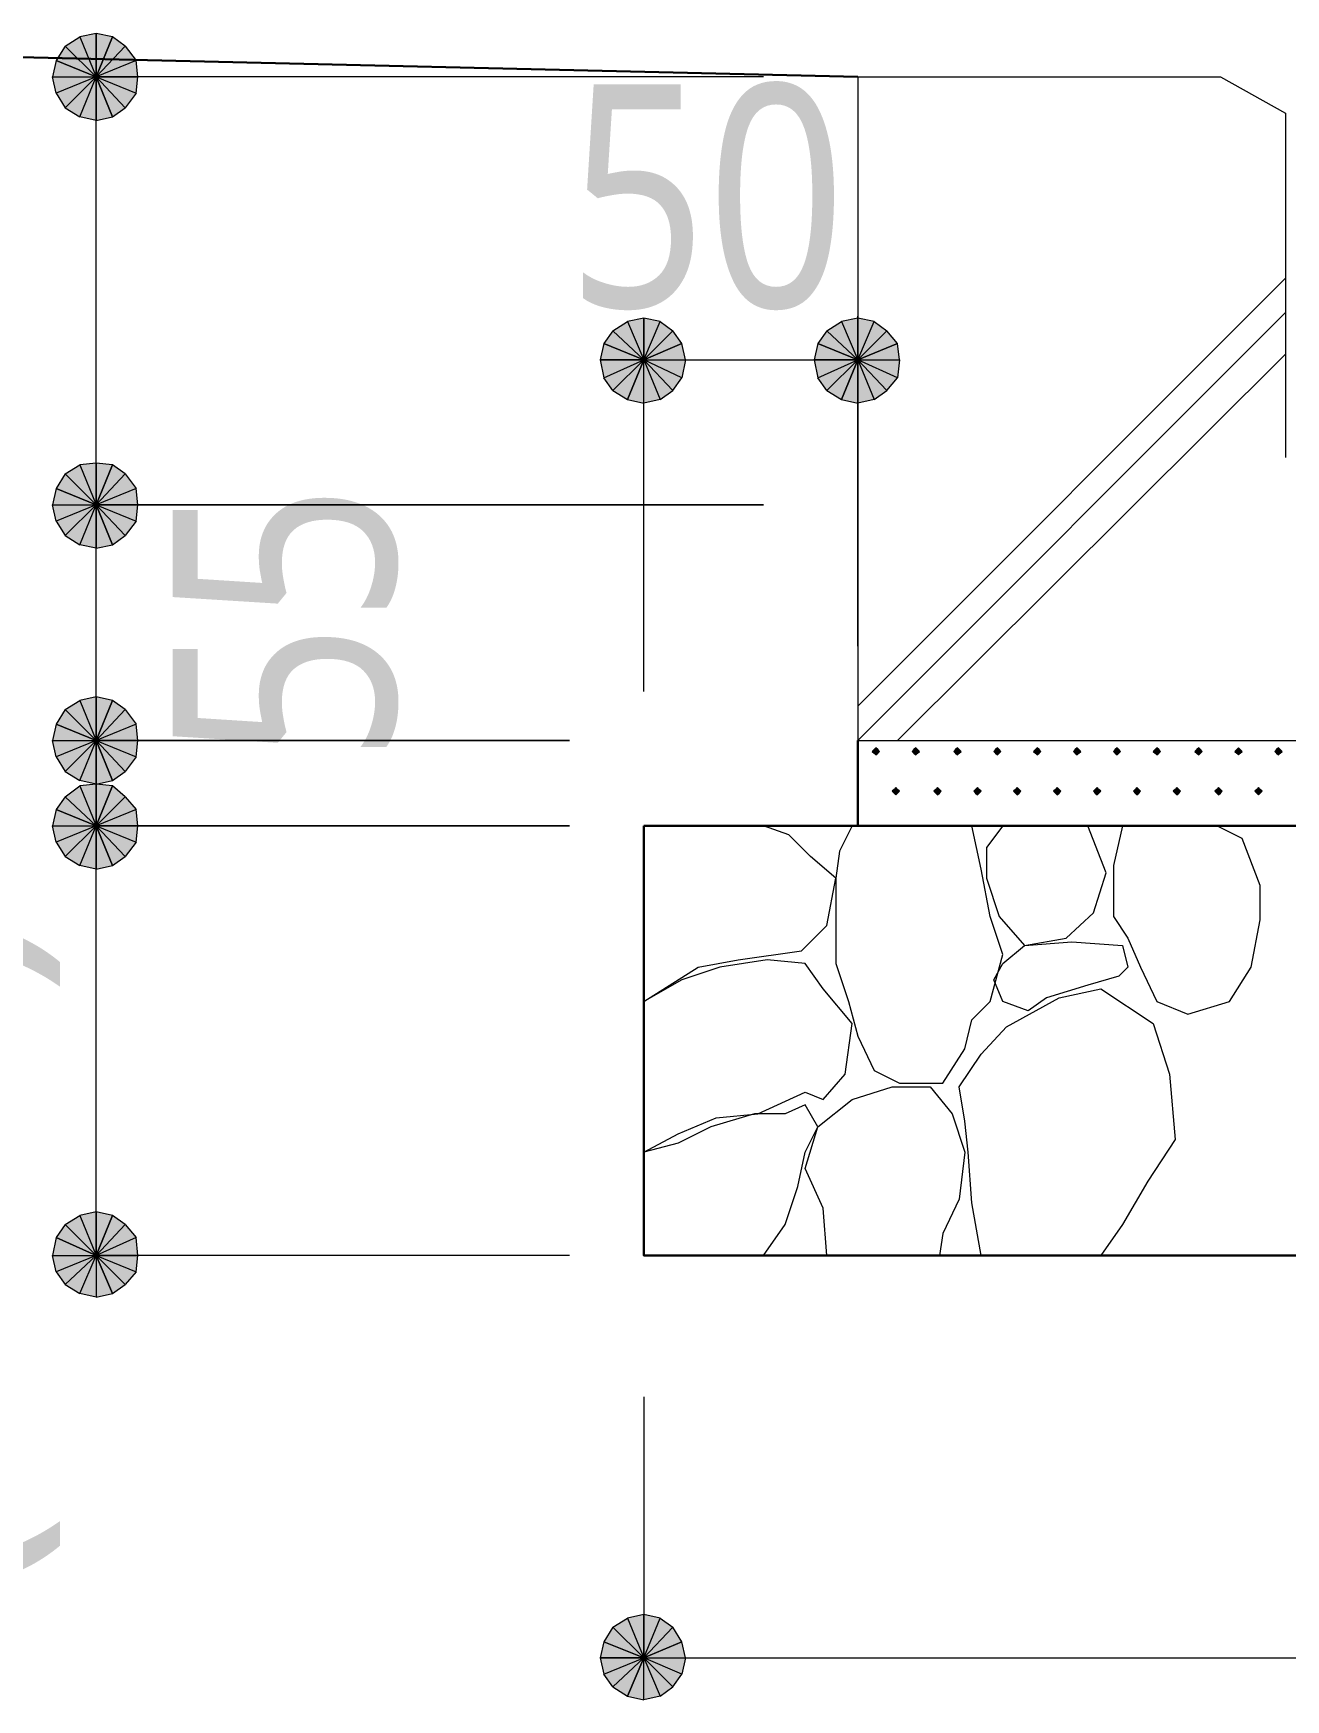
# Model space of a CAD drawing. Header units: millimetres. Extents: x 0 to 420, y 0 to 297.
# Drawn here: x 40.18 to 54.8, y 225.04 to 244.5 of the extents above; entities that cross this region are included whole.
import ezdxf
from ezdxf.enums import TextEntityAlignment as Align

# ---------------------------------------------------------------- set-up
doc = ezdxf.new("R2010")
doc.units = ezdxf.units.MM
doc.styles.add('kst32b', font='NotoSansJP-Variable.ttf')

msp = doc.modelspace()

# ---------------------------------------------------------------- hatches: boundary and pattern name
h = msp.add_hatch(color=7)
h.paths.add_polyline_path([(40.915, 244.496), (40.725, 244.454), (40.915, 243.988), (40.915, 244.496)])
h.paths.add_polyline_path([(40.725, 244.454), (40.915, 243.988), (40.555, 244.348), (40.725, 244.454)])
h.paths.add_polyline_path([(40.915, 243.988), (40.555, 244.348), (40.45, 244.179), (40.915, 243.988)])
for points in [[(41.106, 244.454), (40.915, 244.496), (40.915, 243.988), (41.106, 244.454)], [(46.842, 240.877), (46.8, 240.686), (47.307, 240.686), (46.842, 240.877)], [(49.339, 240.877), (49.297, 240.686), (49.805, 240.686), (49.339, 240.877)], [(41.106, 239.458), (40.915, 239.48), (40.915, 238.993), (41.106, 239.458)], [(41.106, 236.707), (40.915, 236.749), (40.915, 236.241), (41.106, 236.707)], [(50.017, 236.156), (49.996, 236.135), (49.975, 236.114), (49.996, 236.093), (50.017, 236.072), (50.038, 236.093), (50.059, 236.114), (50.038, 236.135), (50.017, 236.156)], [(50.482, 236.156), (50.461, 236.135), (50.44, 236.114), (50.461, 236.093), (50.482, 236.072), (50.504, 236.093), (50.525, 236.114), (50.504, 236.135), (50.482, 236.156)], [(50.969, 236.156), (50.948, 236.135), (50.927, 236.114), (50.948, 236.093), (50.969, 236.072), (50.991, 236.093), (51.012, 236.114), (50.991, 236.135), (50.969, 236.156)], [(51.435, 236.156), (51.414, 236.135), (51.393, 236.114), (51.414, 236.093), (51.435, 236.072), (51.456, 236.093), (51.477, 236.114), (51.456, 236.135), (51.435, 236.156)], [(51.901, 236.156), (51.88, 236.135), (51.858, 236.114), (51.88, 236.093), (51.901, 236.072), (51.922, 236.093), (51.943, 236.114), (51.922, 236.135), (51.901, 236.156)], [(52.366, 236.156), (52.345, 236.135), (52.324, 236.114), (52.345, 236.093), (52.366, 236.072), (52.387, 236.093), (52.409, 236.114), (52.387, 236.135), (52.366, 236.156)], [(52.832, 236.156), (52.811, 236.135), (52.79, 236.114), (52.811, 236.093), (52.832, 236.072), (52.853, 236.093), (52.874, 236.114), (52.853, 236.135), (52.832, 236.156)], [(53.298, 236.156), (53.277, 236.135), (53.255, 236.114), (53.277, 236.093), (53.298, 236.072), (53.319, 236.093), (53.34, 236.114), (53.319, 236.135), (53.298, 236.156)], [(53.785, 236.156), (53.763, 236.135), (53.742, 236.114), (53.763, 236.093), (53.785, 236.072), (53.806, 236.093), (53.827, 236.114), (53.806, 236.135), (53.785, 236.156)], [(54.25, 236.156), (54.229, 236.135), (54.208, 236.114), (54.229, 236.093), (54.25, 236.072), (54.271, 236.093), (54.293, 236.114), (54.271, 236.135), (54.25, 236.156)], [(54.716, 236.156), (54.695, 236.135), (54.673, 236.114), (54.695, 236.093), (54.716, 236.072), (54.737, 236.093), (54.758, 236.114), (54.737, 236.135), (54.716, 236.156)], [(41.106, 235.712), (40.915, 235.733), (40.915, 235.246), (41.106, 235.712)], [(50.25, 235.691), (50.229, 235.67), (50.207, 235.648), (50.229, 235.627), (50.25, 235.606), (50.271, 235.627), (50.292, 235.648), (50.271, 235.67), (50.25, 235.691)], [(50.737, 235.691), (50.715, 235.67), (50.694, 235.648), (50.715, 235.627), (50.737, 235.606), (50.758, 235.627), (50.779, 235.648), (50.758, 235.67), (50.737, 235.691)], [(51.202, 235.691), (51.181, 235.67), (51.16, 235.648), (51.181, 235.627), (51.202, 235.606), (51.223, 235.627), (51.245, 235.648), (51.223, 235.67), (51.202, 235.691)], [(51.668, 235.691), (51.647, 235.67), (51.625, 235.648), (51.647, 235.627), (51.668, 235.606), (51.689, 235.627), (51.71, 235.648), (51.689, 235.67), (51.668, 235.691)], [(52.134, 235.691), (52.112, 235.67), (52.091, 235.648), (52.112, 235.627), (52.134, 235.606), (52.155, 235.627), (52.176, 235.648), (52.155, 235.67), (52.134, 235.691)], [(52.599, 235.691), (52.578, 235.67), (52.557, 235.648), (52.578, 235.627), (52.599, 235.606), (52.62, 235.627), (52.641, 235.648), (52.62, 235.67), (52.599, 235.691)], [(53.065, 235.691), (53.044, 235.67), (53.023, 235.648), (53.044, 235.627), (53.065, 235.606), (53.086, 235.627), (53.107, 235.648), (53.086, 235.67), (53.065, 235.691)], [(53.53, 235.691), (53.509, 235.67), (53.488, 235.648), (53.509, 235.627), (53.53, 235.606), (53.552, 235.627), (53.573, 235.648), (53.552, 235.67), (53.53, 235.691)], [(54.017, 235.691), (53.996, 235.67), (53.975, 235.648), (53.996, 235.627), (54.017, 235.606), (54.039, 235.627), (54.06, 235.648), (54.039, 235.67), (54.017, 235.691)], [(54.483, 235.691), (54.462, 235.67), (54.441, 235.648), (54.462, 235.627), (54.483, 235.606), (54.504, 235.627), (54.525, 235.648), (54.504, 235.67), (54.483, 235.691)], [(41.106, 230.696), (40.915, 230.738), (40.915, 230.23), (41.106, 230.696)], [(46.842, 225.721), (46.8, 225.531), (47.307, 225.531), (46.842, 225.721)]]:
    msp.add_hatch(color=7).paths.add_polyline_path(points)
h = msp.add_hatch(color=7)
h.paths.add_polyline_path([(41.402, 243.988), (41.381, 244.179), (40.915, 243.988), (41.402, 243.988)])
h.paths.add_polyline_path([(41.381, 244.179), (40.915, 243.988), (41.254, 244.348), (41.381, 244.179)])
h.paths.add_polyline_path([(40.915, 243.988), (41.254, 244.348), (41.106, 244.454), (40.915, 243.988)])
h = msp.add_hatch(color=7)
h.paths.add_polyline_path([(40.45, 244.179), (40.407, 243.988), (40.915, 243.988), (40.45, 244.179)])
h.paths.add_polyline_path([(40.407, 243.988), (40.915, 243.988), (40.45, 243.798), (40.407, 243.988)])
h.paths.add_polyline_path([(40.915, 243.988), (40.45, 243.798), (40.555, 243.628), (40.915, 243.988)])
h = msp.add_hatch(color=7)
h.paths.add_polyline_path([(40.555, 243.628), (40.725, 243.522), (40.915, 243.988), (40.555, 243.628)])
h.paths.add_polyline_path([(40.725, 243.522), (40.915, 243.988), (40.915, 243.48), (40.725, 243.522)])
h.paths.add_polyline_path([(40.915, 243.988), (40.915, 243.48), (41.106, 243.522), (40.915, 243.988)])
h = msp.add_hatch(color=7)
h.paths.add_polyline_path([(41.106, 243.522), (41.254, 243.628), (40.915, 243.988), (41.106, 243.522)])
h.paths.add_polyline_path([(41.254, 243.628), (40.915, 243.988), (41.381, 243.798), (41.254, 243.628)])
h.paths.add_polyline_path([(40.915, 243.988), (41.381, 243.798), (41.402, 243.988), (40.915, 243.988)])
h = msp.add_hatch(color=7)
h.paths.add_polyline_path([(47.307, 241.173), (47.117, 241.131), (47.307, 240.686), (47.307, 241.173)])
h.paths.add_polyline_path([(47.117, 241.131), (47.307, 240.686), (46.948, 241.025), (47.117, 241.131)])
h.paths.add_polyline_path([(47.307, 240.686), (46.948, 241.025), (46.842, 240.877), (47.307, 240.686)])
h = msp.add_hatch(color=7)
h.paths.add_polyline_path([(47.752, 240.877), (47.646, 241.025), (47.307, 240.686), (47.752, 240.877)])
h.paths.add_polyline_path([(47.646, 241.025), (47.307, 240.686), (47.498, 241.131), (47.646, 241.025)])
h.paths.add_polyline_path([(47.307, 240.686), (47.498, 241.131), (47.307, 241.173), (47.307, 240.686)])
h = msp.add_hatch(color=7)
h.paths.add_polyline_path([(49.805, 241.173), (49.615, 241.131), (49.805, 240.686), (49.805, 241.173)])
h.paths.add_polyline_path([(49.615, 241.131), (49.805, 240.686), (49.445, 241.025), (49.615, 241.131)])
h.paths.add_polyline_path([(49.805, 240.686), (49.445, 241.025), (49.339, 240.877), (49.805, 240.686)])
h = msp.add_hatch(color=7)
h.paths.add_polyline_path([(50.271, 240.877), (50.144, 241.025), (49.805, 240.686), (50.271, 240.877)])
h.paths.add_polyline_path([(50.144, 241.025), (49.805, 240.686), (49.996, 241.131), (50.144, 241.025)])
h.paths.add_polyline_path([(49.805, 240.686), (49.996, 241.131), (49.805, 241.173), (49.805, 240.686)])
h = msp.add_hatch(color=7)
h.paths.add_polyline_path([(47.646, 240.326), (47.752, 240.474), (47.307, 240.686), (47.646, 240.326)])
h.paths.add_polyline_path([(47.752, 240.474), (47.307, 240.686), (47.794, 240.686), (47.752, 240.474)])
h.paths.add_polyline_path([(47.307, 240.686), (47.794, 240.686), (47.752, 240.877), (47.307, 240.686)])
h = msp.add_hatch(color=7)
h.paths.add_polyline_path([(50.144, 240.326), (50.271, 240.474), (49.805, 240.686), (50.144, 240.326)])
h.paths.add_polyline_path([(50.271, 240.474), (49.805, 240.686), (50.292, 240.686), (50.271, 240.474)])
h.paths.add_polyline_path([(49.805, 240.686), (50.292, 240.686), (50.271, 240.877), (49.805, 240.686)])
h = msp.add_hatch(color=7)
h.paths.add_polyline_path([(46.8, 240.686), (46.842, 240.474), (47.307, 240.686), (46.8, 240.686)])
h.paths.add_polyline_path([(46.842, 240.474), (47.307, 240.686), (46.948, 240.326), (46.842, 240.474)])
h.paths.add_polyline_path([(47.307, 240.686), (46.948, 240.326), (47.117, 240.221), (47.307, 240.686)])
h = msp.add_hatch(color=7)
h.paths.add_polyline_path([(47.117, 240.221), (47.307, 240.178), (47.307, 240.686), (47.117, 240.221)])
h.paths.add_polyline_path([(47.307, 240.178), (47.307, 240.686), (47.498, 240.221), (47.307, 240.178)])
h.paths.add_polyline_path([(47.307, 240.686), (47.498, 240.221), (47.646, 240.326), (47.307, 240.686)])
h = msp.add_hatch(color=7)
h.paths.add_polyline_path([(49.297, 240.686), (49.339, 240.474), (49.805, 240.686), (49.297, 240.686)])
h.paths.add_polyline_path([(49.339, 240.474), (49.805, 240.686), (49.445, 240.326), (49.339, 240.474)])
h.paths.add_polyline_path([(49.805, 240.686), (49.445, 240.326), (49.615, 240.221), (49.805, 240.686)])
h = msp.add_hatch(color=7)
h.paths.add_polyline_path([(49.615, 240.221), (49.805, 240.178), (49.805, 240.686), (49.615, 240.221)])
h.paths.add_polyline_path([(49.805, 240.178), (49.805, 240.686), (49.996, 240.221), (49.805, 240.178)])
h.paths.add_polyline_path([(49.805, 240.686), (49.996, 240.221), (50.144, 240.326), (49.805, 240.686)])
h = msp.add_hatch(color=7)
h.paths.add_polyline_path([(40.915, 239.48), (40.725, 239.458), (40.915, 238.993), (40.915, 239.48)])
h.paths.add_polyline_path([(40.725, 239.458), (40.915, 238.993), (40.555, 239.353), (40.725, 239.458)])
h.paths.add_polyline_path([(40.915, 238.993), (40.555, 239.353), (40.45, 239.183), (40.915, 238.993)])
h = msp.add_hatch(color=7)
h.paths.add_polyline_path([(41.402, 238.993), (41.381, 239.183), (40.915, 238.993), (41.402, 238.993)])
h.paths.add_polyline_path([(41.381, 239.183), (40.915, 238.993), (41.254, 239.353), (41.381, 239.183)])
h.paths.add_polyline_path([(40.915, 238.993), (41.254, 239.353), (41.106, 239.458), (40.915, 238.993)])
h = msp.add_hatch(color=7)
h.paths.add_polyline_path([(40.45, 239.183), (40.407, 238.993), (40.915, 238.993), (40.45, 239.183)])
h.paths.add_polyline_path([(40.407, 238.993), (40.915, 238.993), (40.45, 238.802), (40.407, 238.993)])
h.paths.add_polyline_path([(40.915, 238.993), (40.45, 238.802), (40.555, 238.633), (40.915, 238.993)])
h = msp.add_hatch(color=7)
h.paths.add_polyline_path([(40.555, 238.633), (40.725, 238.527), (40.915, 238.993), (40.555, 238.633)])
h.paths.add_polyline_path([(40.725, 238.527), (40.915, 238.993), (40.915, 238.485), (40.725, 238.527)])
h.paths.add_polyline_path([(40.915, 238.993), (40.915, 238.485), (41.106, 238.527), (40.915, 238.993)])
h = msp.add_hatch(color=7)
h.paths.add_polyline_path([(41.106, 238.527), (41.254, 238.633), (40.915, 238.993), (41.106, 238.527)])
h.paths.add_polyline_path([(41.254, 238.633), (40.915, 238.993), (41.381, 238.802), (41.254, 238.633)])
h.paths.add_polyline_path([(40.915, 238.993), (41.381, 238.802), (41.402, 238.993), (40.915, 238.993)])
h = msp.add_hatch(color=7)
h.paths.add_polyline_path([(40.915, 236.749), (40.725, 236.707), (40.915, 236.241), (40.915, 236.749)])
h.paths.add_polyline_path([(40.725, 236.707), (40.915, 236.241), (40.555, 236.601), (40.725, 236.707)])
h.paths.add_polyline_path([(40.915, 236.241), (40.555, 236.601), (40.45, 236.432), (40.915, 236.241)])
h = msp.add_hatch(color=7)
h.paths.add_polyline_path([(41.402, 236.241), (41.381, 236.432), (40.915, 236.241), (41.402, 236.241)])
h.paths.add_polyline_path([(41.381, 236.432), (40.915, 236.241), (41.254, 236.601), (41.381, 236.432)])
h.paths.add_polyline_path([(40.915, 236.241), (41.254, 236.601), (41.106, 236.707), (40.915, 236.241)])
h = msp.add_hatch(color=7)
h.paths.add_polyline_path([(40.45, 236.432), (40.407, 236.241), (40.915, 236.241), (40.45, 236.432)])
h.paths.add_polyline_path([(40.407, 236.241), (40.915, 236.241), (40.45, 236.051), (40.407, 236.241)])
h.paths.add_polyline_path([(40.915, 236.241), (40.45, 236.051), (40.555, 235.881), (40.915, 236.241)])
h = msp.add_hatch(color=7)
h.paths.add_polyline_path([(40.555, 235.881), (40.725, 235.775), (40.915, 236.241), (40.555, 235.881)])
h.paths.add_polyline_path([(40.725, 235.775), (40.915, 236.241), (40.915, 235.733), (40.725, 235.775)])
h.paths.add_polyline_path([(40.915, 236.241), (40.915, 235.733), (41.106, 235.775), (40.915, 236.241)])
h = msp.add_hatch(color=7)
h.paths.add_polyline_path([(41.106, 235.775), (41.254, 235.881), (40.915, 236.241), (41.106, 235.775)])
h.paths.add_polyline_path([(41.254, 235.881), (40.915, 236.241), (41.381, 236.051), (41.254, 235.881)])
h.paths.add_polyline_path([(40.915, 236.241), (41.381, 236.051), (41.402, 236.241), (40.915, 236.241)])
h = msp.add_hatch(color=7)
h.paths.add_polyline_path([(40.915, 235.733), (40.725, 235.712), (40.915, 235.246), (40.915, 235.733)])
h.paths.add_polyline_path([(40.725, 235.712), (40.915, 235.246), (40.555, 235.585), (40.725, 235.712)])
h.paths.add_polyline_path([(40.915, 235.246), (40.555, 235.585), (40.45, 235.437), (40.915, 235.246)])
h = msp.add_hatch(color=7)
h.paths.add_polyline_path([(41.402, 235.246), (41.381, 235.437), (40.915, 235.246), (41.402, 235.246)])
h.paths.add_polyline_path([(41.381, 235.437), (40.915, 235.246), (41.254, 235.585), (41.381, 235.437)])
h.paths.add_polyline_path([(40.915, 235.246), (41.254, 235.585), (41.106, 235.712), (40.915, 235.246)])
h = msp.add_hatch(color=7)
h.paths.add_polyline_path([(40.45, 235.437), (40.407, 235.246), (40.915, 235.246), (40.45, 235.437)])
h.paths.add_polyline_path([(40.407, 235.246), (40.915, 235.246), (40.45, 235.056), (40.407, 235.246)])
h.paths.add_polyline_path([(40.915, 235.246), (40.45, 235.056), (40.555, 234.887), (40.915, 235.246)])
h = msp.add_hatch(color=7)
h.paths.add_polyline_path([(40.555, 234.887), (40.725, 234.781), (40.915, 235.246), (40.555, 234.887)])
h.paths.add_polyline_path([(40.725, 234.781), (40.915, 235.246), (40.915, 234.738), (40.725, 234.781)])
h.paths.add_polyline_path([(40.915, 235.246), (40.915, 234.738), (41.106, 234.781), (40.915, 235.246)])
h = msp.add_hatch(color=7)
h.paths.add_polyline_path([(41.106, 234.781), (41.254, 234.887), (40.915, 235.246), (41.106, 234.781)])
h.paths.add_polyline_path([(41.254, 234.887), (40.915, 235.246), (41.381, 235.056), (41.254, 234.887)])
h.paths.add_polyline_path([(40.915, 235.246), (41.381, 235.056), (41.402, 235.246), (40.915, 235.246)])
h = msp.add_hatch(color=7)
h.paths.add_polyline_path([(40.915, 230.738), (40.725, 230.696), (40.915, 230.23), (40.915, 230.738)])
h.paths.add_polyline_path([(40.725, 230.696), (40.915, 230.23), (40.555, 230.59), (40.725, 230.696)])
h.paths.add_polyline_path([(40.915, 230.23), (40.555, 230.59), (40.45, 230.441), (40.915, 230.23)])
h = msp.add_hatch(color=7)
h.paths.add_polyline_path([(41.402, 230.23), (41.381, 230.441), (40.915, 230.23), (41.402, 230.23)])
h.paths.add_polyline_path([(41.381, 230.441), (40.915, 230.23), (41.254, 230.59), (41.381, 230.441)])
h.paths.add_polyline_path([(40.915, 230.23), (41.254, 230.59), (41.106, 230.696), (40.915, 230.23)])
h = msp.add_hatch(color=7)
h.paths.add_polyline_path([(40.45, 230.441), (40.407, 230.23), (40.915, 230.23), (40.45, 230.441)])
h.paths.add_polyline_path([(40.407, 230.23), (40.915, 230.23), (40.45, 230.039), (40.407, 230.23)])
h.paths.add_polyline_path([(40.915, 230.23), (40.45, 230.039), (40.555, 229.891), (40.915, 230.23)])
h = msp.add_hatch(color=7)
h.paths.add_polyline_path([(40.555, 229.891), (40.725, 229.785), (40.915, 230.23), (40.555, 229.891)])
h.paths.add_polyline_path([(40.725, 229.785), (40.915, 230.23), (40.915, 229.743), (40.725, 229.785)])
h.paths.add_polyline_path([(40.915, 230.23), (40.915, 229.743), (41.106, 229.785), (40.915, 230.23)])
h = msp.add_hatch(color=7)
h.paths.add_polyline_path([(41.106, 229.785), (41.254, 229.891), (40.915, 230.23), (41.106, 229.785)])
h.paths.add_polyline_path([(41.254, 229.891), (40.915, 230.23), (41.381, 230.039), (41.254, 229.891)])
h.paths.add_polyline_path([(40.915, 230.23), (41.381, 230.039), (41.402, 230.23), (40.915, 230.23)])
h = msp.add_hatch(color=7)
h.paths.add_polyline_path([(47.307, 226.039), (47.117, 225.996), (47.307, 225.531), (47.307, 226.039)])
h.paths.add_polyline_path([(47.117, 225.996), (47.307, 225.531), (46.948, 225.891), (47.117, 225.996)])
h.paths.add_polyline_path([(47.307, 225.531), (46.948, 225.891), (46.842, 225.721), (47.307, 225.531)])
h = msp.add_hatch(color=7)
h.paths.add_polyline_path([(47.752, 225.721), (47.646, 225.891), (47.307, 225.531), (47.752, 225.721)])
h.paths.add_polyline_path([(47.646, 225.891), (47.307, 225.531), (47.498, 225.996), (47.646, 225.891)])
h.paths.add_polyline_path([(47.307, 225.531), (47.498, 225.996), (47.307, 226.039), (47.307, 225.531)])
h = msp.add_hatch(color=7)
h.paths.add_polyline_path([(47.646, 225.192), (47.752, 225.34), (47.307, 225.531), (47.646, 225.192)])
h.paths.add_polyline_path([(47.752, 225.34), (47.307, 225.531), (47.794, 225.531), (47.752, 225.34)])
h.paths.add_polyline_path([(47.307, 225.531), (47.794, 225.531), (47.752, 225.721), (47.307, 225.531)])
h = msp.add_hatch(color=7)
h.paths.add_polyline_path([(46.8, 225.531), (46.842, 225.34), (47.307, 225.531), (46.8, 225.531)])
h.paths.add_polyline_path([(46.842, 225.34), (47.307, 225.531), (46.948, 225.192), (46.842, 225.34)])
h.paths.add_polyline_path([(47.307, 225.531), (46.948, 225.192), (47.117, 225.086), (47.307, 225.531)])
h = msp.add_hatch(color=7)
h.paths.add_polyline_path([(47.117, 225.086), (47.307, 225.044), (47.307, 225.531), (47.117, 225.086)])
h.paths.add_polyline_path([(47.307, 225.044), (47.307, 225.531), (47.498, 225.086), (47.307, 225.044)])
h.paths.add_polyline_path([(47.307, 225.531), (47.498, 225.086), (47.646, 225.192), (47.307, 225.531)])

# ---------------------------------------------------------------- linework, layer by layer
at = {"lineweight": 0}
for points in [[(40.915, 243.988), (40.555, 244.348), (40.45, 244.179)], [(40.725, 244.454), (40.915, 243.988), (40.555, 244.348)], [(40.915, 244.496), (40.725, 244.454), (40.915, 243.988)], [(41.106, 244.454), (40.915, 244.496), (40.915, 243.988)], [(40.915, 243.988), (41.254, 244.348), (41.106, 244.454)], [(41.381, 244.179), (40.915, 243.988), (41.254, 244.348)], [(40.45, 244.179), (40.407, 243.988), (40.915, 243.988)], [(41.402, 243.988), (41.381, 244.179), (40.915, 243.988)], [(40.407, 243.988), (40.915, 243.988), (40.45, 243.798)], [(40.915, 243.988), (40.45, 243.798), (40.555, 243.628)], [(40.555, 243.628), (40.725, 243.522), (40.915, 243.988)], [(40.725, 243.522), (40.915, 243.988), (40.915, 243.48)], [(40.915, 243.988), (40.915, 243.48), (41.106, 243.522)], [(41.106, 243.522), (41.254, 243.628), (40.915, 243.988)], [(41.254, 243.628), (40.915, 243.988), (41.381, 243.798)], [(40.915, 243.988), (41.381, 243.798), (41.402, 243.988)], [(47.307, 240.686), (46.948, 241.025), (46.842, 240.877)], [(47.117, 241.131), (47.307, 240.686), (46.948, 241.025)], [(47.307, 241.173), (47.117, 241.131), (47.307, 240.686)], [(47.307, 240.686), (47.498, 241.131), (47.307, 241.173)], [(47.646, 241.025), (47.307, 240.686), (47.498, 241.131)], [(47.752, 240.877), (47.646, 241.025), (47.307, 240.686)], [(49.805, 240.686), (49.445, 241.025), (49.339, 240.877)], [(49.615, 241.131), (49.805, 240.686), (49.445, 241.025)], [(49.805, 241.173), (49.615, 241.131), (49.805, 240.686)], [(49.805, 240.686), (49.996, 241.131), (49.805, 241.173)], [(50.144, 241.025), (49.805, 240.686), (49.996, 241.131)], [(50.271, 240.877), (50.144, 241.025), (49.805, 240.686)], [(46.842, 240.877), (46.8, 240.686), (47.307, 240.686)], [(47.307, 240.686), (47.794, 240.686), (47.752, 240.877)], [(49.339, 240.877), (49.297, 240.686), (49.805, 240.686)], [(49.805, 240.686), (50.292, 240.686), (50.271, 240.877)], [(46.8, 240.686), (46.842, 240.474), (47.307, 240.686)], [(46.842, 240.474), (47.307, 240.686), (46.948, 240.326)], [(47.307, 240.686), (46.948, 240.326), (47.117, 240.221)], [(47.117, 240.221), (47.307, 240.178), (47.307, 240.686)], [(47.307, 240.178), (47.307, 240.686), (47.498, 240.221)], [(47.307, 240.686), (47.498, 240.221), (47.646, 240.326)], [(47.646, 240.326), (47.752, 240.474), (47.307, 240.686)], [(47.752, 240.474), (47.307, 240.686), (47.794, 240.686)], [(49.297, 240.686), (49.339, 240.474), (49.805, 240.686)], [(49.339, 240.474), (49.805, 240.686), (49.445, 240.326)], [(49.805, 240.686), (49.445, 240.326), (49.615, 240.221)], [(49.615, 240.221), (49.805, 240.178), (49.805, 240.686)], [(49.805, 240.178), (49.805, 240.686), (49.996, 240.221)], [(49.805, 240.686), (49.996, 240.221), (50.144, 240.326)], [(50.144, 240.326), (50.271, 240.474), (49.805, 240.686)], [(50.271, 240.474), (49.805, 240.686), (50.292, 240.686)], [(40.725, 239.458), (40.915, 238.993), (40.555, 239.353)], [(40.915, 239.48), (40.725, 239.458), (40.915, 238.993)], [(41.106, 239.458), (40.915, 239.48), (40.915, 238.993)], [(40.915, 238.993), (41.254, 239.353), (41.106, 239.458)], [(40.915, 238.993), (40.555, 239.353), (40.45, 239.183)], [(41.381, 239.183), (40.915, 238.993), (41.254, 239.353)], [(40.45, 239.183), (40.407, 238.993), (40.915, 238.993)], [(41.402, 238.993), (41.381, 239.183), (40.915, 238.993)], [(40.407, 238.993), (40.915, 238.993), (40.45, 238.802)], [(40.915, 238.993), (40.45, 238.802), (40.555, 238.633)], [(40.555, 238.633), (40.725, 238.527), (40.915, 238.993)], [(40.725, 238.527), (40.915, 238.993), (40.915, 238.485)], [(40.915, 238.993), (40.915, 238.485), (41.106, 238.527)], [(41.106, 238.527), (41.254, 238.633), (40.915, 238.993)], [(41.254, 238.633), (40.915, 238.993), (41.381, 238.802)], [(40.915, 238.993), (41.381, 238.802), (41.402, 238.993)], [(40.915, 236.749), (40.725, 236.707), (40.915, 236.241)], [(41.106, 236.707), (40.915, 236.749), (40.915, 236.241)], [(40.915, 236.241), (40.555, 236.601), (40.45, 236.432)], [(40.725, 236.707), (40.915, 236.241), (40.555, 236.601)], [(40.915, 236.241), (41.254, 236.601), (41.106, 236.707)], [(41.381, 236.432), (40.915, 236.241), (41.254, 236.601)], [(40.45, 236.432), (40.407, 236.241), (40.915, 236.241)], [(41.402, 236.241), (41.381, 236.432), (40.915, 236.241)], [(40.407, 236.241), (40.915, 236.241), (40.45, 236.051)], [(40.915, 236.241), (40.45, 236.051), (40.555, 235.881)], [(40.555, 235.881), (40.725, 235.775), (40.915, 236.241)], [(40.725, 235.775), (40.915, 236.241), (40.915, 235.733)], [(40.915, 236.241), (40.915, 235.733), (41.106, 235.775)], [(41.106, 235.775), (41.254, 235.881), (40.915, 236.241)], [(41.254, 235.881), (40.915, 236.241), (41.381, 236.051)], [(40.915, 236.241), (41.381, 236.051), (41.402, 236.241)], [(50.017, 236.156), (49.996, 236.135), (49.975, 236.114), (49.996, 236.093), (50.017, 236.072), (50.038, 236.093), (50.059, 236.114), (50.038, 236.135)], [(50.482, 236.156), (50.461, 236.135), (50.44, 236.114), (50.461, 236.093), (50.482, 236.072), (50.504, 236.093), (50.525, 236.114), (50.504, 236.135)], [(50.969, 236.156), (50.948, 236.135), (50.927, 236.114), (50.948, 236.093), (50.969, 236.072), (50.991, 236.093), (51.012, 236.114), (50.991, 236.135)], [(51.435, 236.156), (51.414, 236.135), (51.393, 236.114), (51.414, 236.093), (51.435, 236.072), (51.456, 236.093), (51.477, 236.114), (51.456, 236.135)], [(51.901, 236.156), (51.88, 236.135), (51.858, 236.114), (51.88, 236.093), (51.901, 236.072), (51.922, 236.093), (51.943, 236.114), (51.922, 236.135)], [(52.366, 236.156), (52.345, 236.135), (52.324, 236.114), (52.345, 236.093), (52.366, 236.072), (52.387, 236.093), (52.409, 236.114), (52.387, 236.135)], [(52.832, 236.156), (52.811, 236.135), (52.79, 236.114), (52.811, 236.093), (52.832, 236.072), (52.853, 236.093), (52.874, 236.114), (52.853, 236.135)], [(53.298, 236.156), (53.277, 236.135), (53.255, 236.114), (53.277, 236.093), (53.298, 236.072), (53.319, 236.093), (53.34, 236.114), (53.319, 236.135)], [(53.785, 236.156), (53.763, 236.135), (53.742, 236.114), (53.763, 236.093), (53.785, 236.072), (53.806, 236.093), (53.827, 236.114), (53.806, 236.135)], [(54.25, 236.156), (54.229, 236.135), (54.208, 236.114), (54.229, 236.093), (54.25, 236.072), (54.271, 236.093), (54.293, 236.114), (54.271, 236.135)], [(54.716, 236.156), (54.695, 236.135), (54.673, 236.114), (54.695, 236.093), (54.716, 236.072), (54.737, 236.093), (54.758, 236.114), (54.737, 236.135)], [(40.915, 235.246), (40.555, 235.585), (40.45, 235.437)], [(40.725, 235.712), (40.915, 235.246), (40.555, 235.585)], [(40.915, 235.733), (40.725, 235.712), (40.915, 235.246)], [(41.106, 235.712), (40.915, 235.733), (40.915, 235.246)], [(40.915, 235.246), (41.254, 235.585), (41.106, 235.712)], [(41.381, 235.437), (40.915, 235.246), (41.254, 235.585)], [(50.25, 235.691), (50.229, 235.67), (50.207, 235.648), (50.229, 235.627), (50.25, 235.606), (50.271, 235.627), (50.292, 235.648), (50.271, 235.67)], [(50.737, 235.691), (50.715, 235.67), (50.694, 235.648), (50.715, 235.627), (50.737, 235.606), (50.758, 235.627), (50.779, 235.648), (50.758, 235.67)], [(51.202, 235.691), (51.181, 235.67), (51.16, 235.648), (51.181, 235.627), (51.202, 235.606), (51.223, 235.627), (51.245, 235.648), (51.223, 235.67)], [(51.668, 235.691), (51.647, 235.67), (51.625, 235.648), (51.647, 235.627), (51.668, 235.606), (51.689, 235.627), (51.71, 235.648), (51.689, 235.67)], [(52.134, 235.691), (52.112, 235.67), (52.091, 235.648), (52.112, 235.627), (52.134, 235.606), (52.155, 235.627), (52.176, 235.648), (52.155, 235.67)], [(52.599, 235.691), (52.578, 235.67), (52.557, 235.648), (52.578, 235.627), (52.599, 235.606), (52.62, 235.627), (52.641, 235.648), (52.62, 235.67)], [(53.065, 235.691), (53.044, 235.67), (53.023, 235.648), (53.044, 235.627), (53.065, 235.606), (53.086, 235.627), (53.107, 235.648), (53.086, 235.67)], [(53.53, 235.691), (53.509, 235.67), (53.488, 235.648), (53.509, 235.627), (53.53, 235.606), (53.552, 235.627), (53.573, 235.648), (53.552, 235.67)], [(54.017, 235.691), (53.996, 235.67), (53.975, 235.648), (53.996, 235.627), (54.017, 235.606), (54.039, 235.627), (54.06, 235.648), (54.039, 235.67)], [(54.483, 235.691), (54.462, 235.67), (54.441, 235.648), (54.462, 235.627), (54.483, 235.606), (54.504, 235.627), (54.525, 235.648), (54.504, 235.67)], [(40.45, 235.437), (40.407, 235.246), (40.915, 235.246)], [(41.402, 235.246), (41.381, 235.437), (40.915, 235.246)], [(40.407, 235.246), (40.915, 235.246), (40.45, 235.056)], [(40.915, 235.246), (40.45, 235.056), (40.555, 234.887)], [(40.555, 234.887), (40.725, 234.781), (40.915, 235.246)], [(40.725, 234.781), (40.915, 235.246), (40.915, 234.738)], [(40.915, 235.246), (40.915, 234.738), (41.106, 234.781)], [(41.106, 234.781), (41.254, 234.887), (40.915, 235.246)], [(41.254, 234.887), (40.915, 235.246), (41.381, 235.056)], [(40.915, 235.246), (41.381, 235.056), (41.402, 235.246)], [(40.915, 230.738), (40.725, 230.696), (40.915, 230.23)], [(41.106, 230.696), (40.915, 230.738), (40.915, 230.23)], [(40.915, 230.23), (40.555, 230.59), (40.45, 230.441)], [(40.725, 230.696), (40.915, 230.23), (40.555, 230.59)], [(40.915, 230.23), (41.254, 230.59), (41.106, 230.696)], [(41.381, 230.441), (40.915, 230.23), (41.254, 230.59)], [(40.45, 230.441), (40.407, 230.23), (40.915, 230.23)], [(41.402, 230.23), (41.381, 230.441), (40.915, 230.23)], [(40.407, 230.23), (40.915, 230.23), (40.45, 230.039)], [(40.915, 230.23), (40.45, 230.039), (40.555, 229.891)], [(40.555, 229.891), (40.725, 229.785), (40.915, 230.23)], [(40.725, 229.785), (40.915, 230.23), (40.915, 229.743)], [(40.915, 230.23), (40.915, 229.743), (41.106, 229.785)], [(41.106, 229.785), (41.254, 229.891), (40.915, 230.23)], [(41.254, 229.891), (40.915, 230.23), (41.381, 230.039)], [(40.915, 230.23), (41.381, 230.039), (41.402, 230.23)], [(47.307, 226.039), (47.117, 225.996), (47.307, 225.531)], [(47.307, 225.531), (47.498, 225.996), (47.307, 226.039)], [(47.307, 225.531), (46.948, 225.891), (46.842, 225.721)], [(47.117, 225.996), (47.307, 225.531), (46.948, 225.891)], [(47.646, 225.891), (47.307, 225.531), (47.498, 225.996)], [(47.752, 225.721), (47.646, 225.891), (47.307, 225.531)], [(46.842, 225.721), (46.8, 225.531), (47.307, 225.531)], [(47.307, 225.531), (47.794, 225.531), (47.752, 225.721)], [(46.8, 225.531), (46.842, 225.34), (47.307, 225.531)], [(46.842, 225.34), (47.307, 225.531), (46.948, 225.192)], [(47.307, 225.531), (46.948, 225.192), (47.117, 225.086)], [(47.117, 225.086), (47.307, 225.044), (47.307, 225.531)], [(47.307, 225.044), (47.307, 225.531), (47.498, 225.086)], [(47.307, 225.531), (47.498, 225.086), (47.646, 225.192)], [(47.646, 225.192), (47.752, 225.34), (47.307, 225.531)], [(47.752, 225.34), (47.307, 225.531), (47.794, 225.531)]]:
    msp.add_lwpolyline(points, close=True, dxfattribs=at)
at = {"lineweight": 30}
for points in [[(39.857, 244.221), (49.805, 243.988)], [(47.307, 235.246), (47.307, 230.23), (67.289, 230.23), (67.289, 236.241)], [(49.805, 236.241), (49.805, 235.246)], [(47.307, 235.246), (67.289, 235.246)]]:
    msp.add_lwpolyline(points, dxfattribs=at)
at = {"lineweight": 13}
for points in [[(48.705, 243.988), (40.915, 243.988)], [(40.915, 230.23), (40.915, 235.246), (40.915, 236.241), (40.915, 238.993), (40.915, 243.988)], [(49.805, 243.988), (49.805, 236.241)], [(49.805, 243.988), (54.039, 243.988), (54.8, 243.565), (54.8, 239.543)], [(49.805, 236.643), (54.8, 241.639)], [(49.805, 236.241), (54.8, 241.237)], [(49.805, 237.342), (49.805, 241.194)], [(47.307, 236.813), (47.307, 240.686), (49.805, 240.686)], [(50.271, 236.241), (54.8, 240.75)], [(49.805, 236.241), (67.289, 236.241), (67.289, 240.242)], [(48.705, 230.23), (48.959, 230.59), (49.107, 231.034), (49.191, 231.436), (49.339, 231.733), (49.191, 231.987), (48.959, 231.881), (48.599, 231.881), (48.091, 231.733), (47.71, 231.542), (47.307, 231.436), (47.71, 231.648), (48.154, 231.838), (48.641, 231.881), (49.191, 232.135), (49.403, 232.05), (49.657, 232.346), (49.742, 232.939), (49.403, 233.341), (49.191, 233.638), (48.747, 233.68), (48.196, 233.595), (47.752, 233.447), (47.307, 233.193), (47.943, 233.595), (48.408, 233.68), (49.149, 233.786), (49.445, 234.082), (49.551, 234.632), (49.255, 234.887), (49.001, 235.14), (48.705, 235.246)], [(49.742, 235.246), (49.594, 234.95), (49.551, 234.632), (49.551, 234.146), (49.551, 233.638), (49.699, 233.193), (49.805, 232.791), (49.996, 232.389), (50.292, 232.241), (50.8, 232.241), (51.054, 232.643), (51.139, 232.981), (51.35, 233.193), (51.498, 233.743), (51.35, 234.188), (51.245, 234.738), (51.139, 235.246)], [(51.498, 235.246), (51.308, 234.992), (51.308, 234.632), (51.456, 234.188), (51.753, 233.849), (52.239, 233.934), (52.557, 234.23), (52.705, 234.696), (52.493, 235.246)], [(52.896, 235.246), (52.79, 234.781), (52.79, 234.188), (52.959, 233.934), (53.107, 233.595), (53.298, 233.193), (53.657, 233.045), (54.144, 233.193), (54.398, 233.595), (54.504, 234.146), (54.504, 234.548), (54.293, 235.098), (53.996, 235.246)], [(51.245, 230.23), (51.139, 230.844), (51.096, 231.436), (51.054, 231.796), (50.991, 232.198), (51.245, 232.579), (51.541, 232.897), (52.155, 233.236), (52.641, 233.341), (53.255, 232.939), (53.446, 232.346), (53.509, 231.584), (53.192, 231.098), (52.896, 230.59), (52.641, 230.23)], [(49.445, 230.23), (49.403, 230.78), (49.191, 231.246), (49.339, 231.733), (49.742, 232.05), (50.207, 232.198), (50.652, 232.198), (50.906, 231.881), (51.054, 231.436), (50.991, 230.886), (50.8, 230.484), (50.758, 230.23)], [(46.44, 230.23), (40.915, 230.23)], [(47.307, 228.579), (47.307, 225.531), (67.289, 225.531), (67.289, 228.685)]]:
    msp.add_lwpolyline(points, dxfattribs=at)
for points in [[(40.915, 238.993), (48.705, 238.993)], [(40.915, 236.241), (46.44, 236.241)], [(40.915, 235.246), (46.44, 235.246)], [(51.795, 233.087), (51.498, 233.193), (51.393, 233.447), (51.498, 233.638), (51.753, 233.849), (52.303, 233.892), (52.896, 233.849), (52.959, 233.595), (52.853, 233.489), (52.493, 233.384), (52.007, 233.236)]]:
    msp.add_lwpolyline(points, close=True, dxfattribs=at)

# ---------------------------------------------------------------- texts
at = {"style": 'kst32b'}
for s, p, p2 in [('50', (46.419, 241.3), (49.667, 241.3)), ('55', (44.408, 235.987), (44.408, 239.236)), ('(100)', (39.92, 226.187), (39.92, 234.309))]:
    msp.add_text(s, height=2.5989, dxfattribs=at).set_placement(p, p2, align=Align.FIT)

doc.saveas('drawing.dxf')
